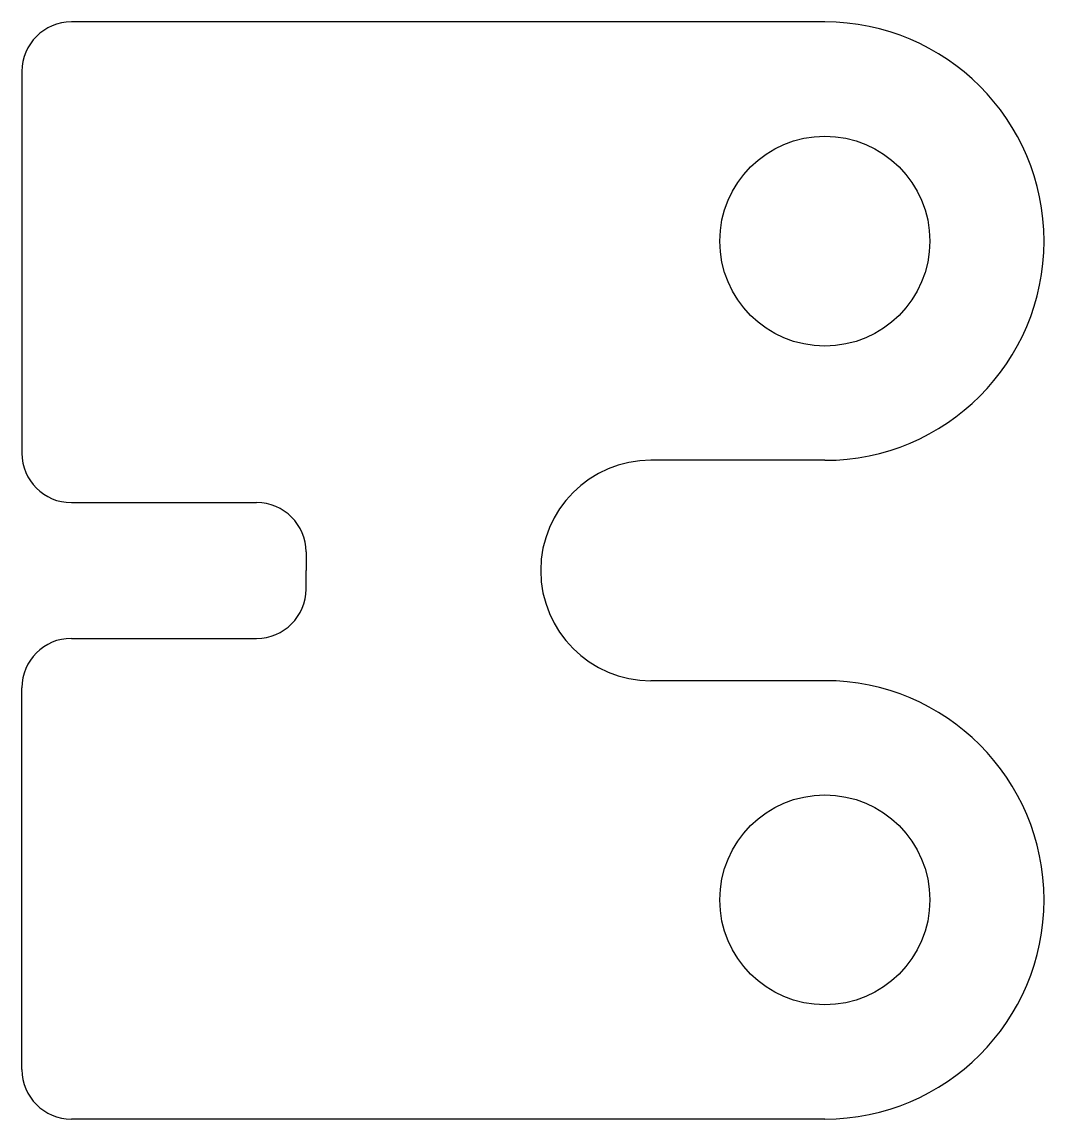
# Model space of a CAD drawing. Header units: millimetres. Extents: x -32.5 to 8.9, y -22.2 to 22.2.
import ezdxf

# ---------------------------------------------------------------- set-up
doc = ezdxf.new("R2010")
doc.units = ezdxf.units.MM
doc.layers.add('Sketch', color=7, linetype='CONTINUOUS')

msp = doc.modelspace()

# ---------------------------------------------------------------- linework, layer by layer
at = {"layer": 'Sketch'}
for p, q in [((0, 22.209), (-30.5, 22.209)), ((-32.5, 20.209), (-32.5, 4.75)), ((0, 4.461), (-7.039, 4.461)), ((-30.5, 2.75), (-23, 2.75)), ((-21, 0.75), (-21, 0)), ((-21, -0.75), (-21, 0)), ((-30.5, -2.75), (-23, -2.75)), ((-32.5, -20.209), (-32.5, -4.75)), ((0, -4.461), (-7.039, -4.461)), ((0, -22.209), (-30.5, -22.209))]:
    msp.add_line(p, q, dxfattribs=at)
for centre in [(0, 13.335), (0, -13.335)]:
    msp.add_circle(centre, 4.25, dxfattribs=at)
for centre, radius, start, end in [((0, 13.335), 8.874, -90, 90), ((-30.5, 20.209), 2, 90, 180), ((-30.5, 4.75), 2, 180, -90), ((-7.039, 0), 4.461, 90, 180), ((-23, 0.75), 2, 0, 90), ((-7.039, 0), 4.461, 180, -90), ((-23, -0.75), 2, -90, 0), ((-30.5, -4.75), 2, 90, 180), ((0, -13.335), 8.874, -90, 90), ((-30.5, -20.209), 2, 180, -90)]:
    msp.add_arc(centre, radius, start, end, dxfattribs=at)

doc.saveas('drawing.dxf')
